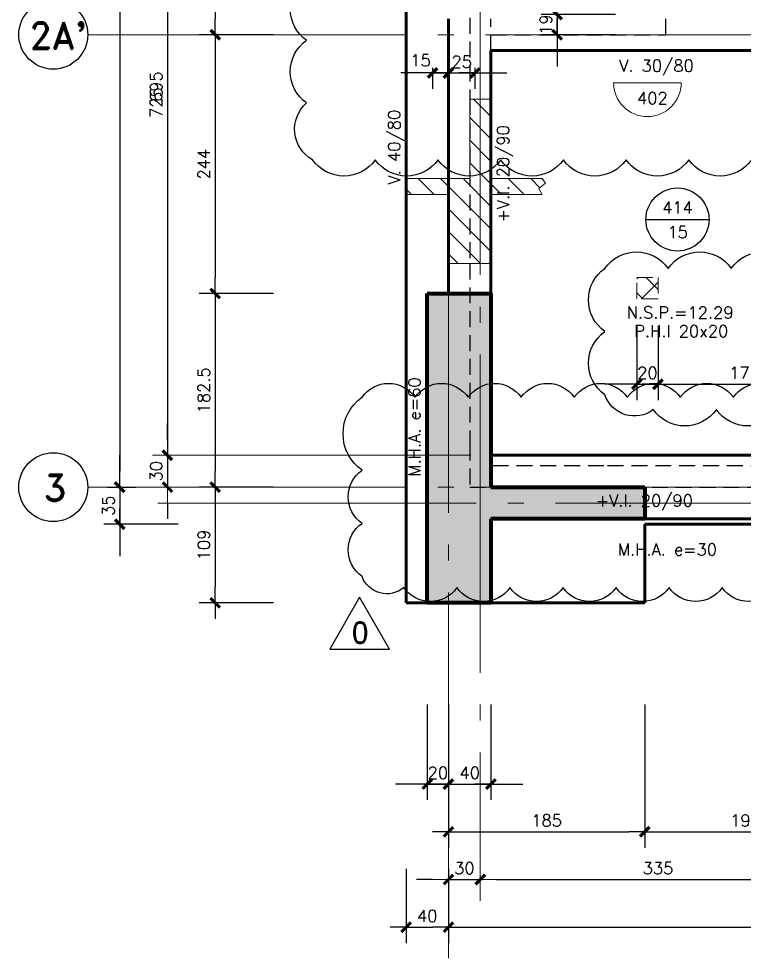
# Model space of a CAD drawing. Extents: x -4305 to 9892, y 67 to 16323.
# Drawn here: x 705 to 1389, y 968 to 1854 of the extents above; entities that cross this region are included whole.
import ezdxf
from ezdxf.enums import TextEntityAlignment as Align

# ---------------------------------------------------------------- set-up
doc = ezdxf.new("R2010")
doc.units = 0
doc.header["$LTSCALE"] = 30
doc.header["$MEASUREMENT"] = 0
for name, pattern in [('DASHED', [0.75, 0.5, -0.25]), ('EJES', [12.5, 10, -1, 0.5, -1]), ('HIDDEN', [0.375, 0.25, -0.125]), ('RLE-PROYECCION', [53.5785, 35.71875, -17.85975])]:
    doc.linetypes.add(name, pattern=pattern)
doc.layers.get('0').update_dxf_attribs({"linetype": 'CONTINUOUS'})
for name, color, linetype, lineweight in [('RLE-CORTES-ABATIDOS', 1, 'CONTINUOUS', 15), ('RLE-COTAS', 2, 'CONTINUOUS', 9), ('RLE-EJE', 3, 'CONTINUOUS', 25), ('RLE-EJES', 1, 'EJES', 15), ('RLE-LOSA', 90, 'CONTINUOUS', 15), ('RLE-MURO', 170, 'CONTINUOUS', 25), ('RLE-PROYECCION', 2, 'DASHED', 15), ('RLE-SOLID', 252, 'CONTINUOUS', 15), ('RLE-TEXTO-1', 9, 'CONTINUOUS', 9), ('RLE-VIGA', 3, 'CONTINUOUS', 15)]:
    doc.layers.add(name, color=color, linetype=linetype, lineweight=lineweight)
for name, color, linetype in [('RLE-COTAS1', 2, 'CONTINUOUS'), ('RLE-HATCH2', 1, 'HIDDEN'), ('RLE-LOSAS', 3, 'CONTINUOUS'), ('RLE-REVISION 0', 1, 'CONTINUOUS'), ('RLE-SEGMENTOS1', 2, 'DASHED')]:
    doc.layers.add(name, color=color, linetype=linetype)
doc.styles.add('ROMAND', font='romand', dxfattribs={"height": 31.5})
doc.styles.add('ROMANS', font='romans.shx', dxfattribs={"height": 11.25})
doc.dimstyles.new('ING-50', dxfattribs={"dimscale": 50, "dimtxt": 0.27, "dimasz": 0.3, "dimexe": 0, "dimexo": 0, "dimgap": 0.1, "dimtad": 1, "dimdec": 1, "dimzin": 12, "dimdsep": 46, "dimtxsty": 'ROMANS', "dimblk": 'TICK1', "dimblk1": 'TICK1', "dimblk2": 'TICK1', "dimcen": 0.09, "dimclrd": 2, "dimclre": 1, "dimclrt": 3, "dimadec": 0, "dimazin": 0, "dimtfac": 1, "dimtdec": 0, "dimtix": 1, "dimtmove": 2, "dimatfit": 3, "dimldrblk": 'TICK1', "dimfxl": 0, "dimfxlon": 1, "dimtolj": 1, "dimtzin": 0, "dimarcsym": 0})

# ---------------------------------------------------------------- blocks, each defined once
blk = doc.blocks.new('TICK1')
at = {"color": 2}
for points in [[(0, 0), (-1, 0)], [(0, 0), (1, 0)]]:
    blk.add_lwpolyline(points, dxfattribs=at)
at = {"color": 2, "const_width": 0.2}
blk.add_lwpolyline([(-0.3, -0.3), (0.3, 0.3)], dxfattribs=at)
blk = doc.blocks.new('*D48')
at = {"layer": 'RLE-COTAS', "color": 2, "lineweight": -2, "transparency": 16777216}
blk.add_line((1125.2, 998.05), (4242.7, 998.05), dxfattribs=at)
at = {"layer": 'RLE-COTAS', "color": 2, "lineweight": -2, "transparency": 16777216, "xscale": 15, "yscale": 15, "zscale": 15, "rotation": 180}
blk.add_blockref('TICK1', (1110.2, 998.05), dxfattribs=at)
at = {"layer": 'RLE-COTAS', "color": 2, "lineweight": -2, "transparency": 16777216, "xscale": 15, "yscale": 15, "zscale": 15}
blk.add_blockref('TICK1', (4257.7, 998.05), dxfattribs=at)
at = {"layer": 'RLE-COTAS', "color": 3, "transparency": 16777216, "insert": (2683.95, 1008.68), "char_height": 11.25, "width": 61.0272, "attachment_point": 5, "style": 'ROMANS'}
blk.add_mtext('\\A1;3147.5', dxfattribs=at)
blk = doc.blocks.new('*D49')
at = {"layer": 'RLE-COTAS', "color": 2, "lineweight": -2, "transparency": 16777216}
blk.add_line((800.29, 3012.93), (800.29, 1427.93), dxfattribs=at)
at = {"layer": 'RLE-COTAS', "color": 2, "lineweight": -2, "transparency": 16777216, "xscale": 15, "yscale": 15, "zscale": 15}
for p, rotation in [((800.29, 3027.93), 90), ((800.29, 1412.93), 270)]:
    blk.add_blockref('TICK1', p, dxfattribs=dict(at, rotation=rotation))
at = {"layer": 'RLE-COTAS', "color": 3, "transparency": 16777216, "insert": (789.67, 2220.43), "char_height": 11.25, "width": 44.3012, "attachment_point": 5, "rotation": 90, "style": 'ROMANS'}
blk.add_mtext('\\A1;1615', dxfattribs=at)
blk = doc.blocks.new('*D51')
at = {"layer": 'RLE-COTAS', "color": 2, "lineweight": -2, "transparency": 16777216}
blk.add_line((845.29, 2122.93), (845.29, 1427.93), dxfattribs=at)
at = {"layer": 'RLE-COTAS', "color": 2, "lineweight": -2, "transparency": 16777216, "xscale": 15, "yscale": 15, "zscale": 15}
for p, rotation in [((845.29, 2137.93), 90), ((845.29, 1412.93), 270)]:
    blk.add_blockref('TICK1', p, dxfattribs=dict(at, rotation=rotation))
at = {"layer": 'RLE-COTAS', "color": 3, "transparency": 16777216, "insert": (834.67, 1775.43), "char_height": 11.25, "width": 33.2259, "attachment_point": 5, "rotation": 90, "style": 'ROMANS'}
blk.add_mtext('\\A1;725', dxfattribs=at)
blk = doc.blocks.new('*D71')
at = {"layer": 'RLE-COTAS', "color": 2, "lineweight": -2, "transparency": 16777216}
blk.add_line((1125.2, 998.05), (4242.7, 998.05), dxfattribs=at)
at = {"layer": 'RLE-COTAS', "color": 2, "lineweight": -2, "transparency": 16777216, "xscale": 15, "yscale": 15, "zscale": 15, "rotation": 180}
blk.add_blockref('TICK1', (1110.2, 998.05), dxfattribs=at)
at = {"layer": 'RLE-COTAS', "color": 2, "lineweight": -2, "transparency": 16777216, "xscale": 15, "yscale": 15, "zscale": 15}
blk.add_blockref('TICK1', (4257.7, 998.05), dxfattribs=at)
at = {"layer": 'RLE-COTAS', "color": 3, "transparency": 16777216, "insert": (2683.95, 1008.68), "char_height": 11.25, "width": 61.0272, "attachment_point": 5, "style": 'ROMANS'}
blk.add_mtext('\\A1;3147.5', dxfattribs=at)
blk = doc.blocks.new('*D72')
at = {"layer": 'RLE-COTAS', "color": 2, "lineweight": -2, "transparency": 16777216}
for p, q in [((1095.2, 1043.05), (1080.2, 1043.05)), ((1110.2, 1043.05), (1140.2, 1043.05)), ((1155.2, 1043.05), (1170.2, 1043.05))]:
    blk.add_line(p, q, dxfattribs=at)
at = {"layer": 'RLE-COTAS', "color": 2, "lineweight": -2, "transparency": 16777216, "xscale": 15, "yscale": 15, "zscale": 15}
blk.add_blockref('TICK1', (1110.2, 1043.05), dxfattribs=at)
at = {"layer": 'RLE-COTAS', "color": 2, "lineweight": -2, "transparency": 16777216, "xscale": 15, "yscale": 15, "zscale": 15, "rotation": 180}
blk.add_blockref('TICK1', (1140.2, 1043.05), dxfattribs=at)
at = {"layer": 'RLE-COTAS', "color": 3, "transparency": 16777216, "insert": (1125.2, 1053.68), "char_height": 11.25, "width": 22.1506, "attachment_point": 5, "style": 'ROMANS'}
blk.add_mtext('\\A1;30', dxfattribs=at)
blk = doc.blocks.new('*D73')
at = {"layer": 'RLE-COTAS', "color": 2, "lineweight": -2, "transparency": 16777216}
blk.add_line((1155.2, 1043.05), (1460.2, 1043.05), dxfattribs=at)
at = {"layer": 'RLE-COTAS', "color": 2, "lineweight": -2, "transparency": 16777216, "xscale": 15, "yscale": 15, "zscale": 15, "rotation": 180}
blk.add_blockref('TICK1', (1140.2, 1043.05), dxfattribs=at)
at = {"layer": 'RLE-COTAS', "color": 2, "lineweight": -2, "transparency": 16777216, "xscale": 15, "yscale": 15, "zscale": 15}
blk.add_blockref('TICK1', (1475.2, 1043.05), dxfattribs=at)
at = {"layer": 'RLE-COTAS', "color": 3, "transparency": 16777216, "insert": (1307.7, 1053.68), "char_height": 11.25, "width": 33.2259, "attachment_point": 5, "style": 'ROMANS'}
blk.add_mtext('\\A1;335', dxfattribs=at)
blk = doc.blocks.new('*D83')
at = {"layer": 'RLE-COTAS', "color": 2, "lineweight": -2, "transparency": 16777216}
blk.add_line((800.29, 3012.93), (800.29, 1427.93), dxfattribs=at)
at = {"layer": 'RLE-COTAS', "color": 2, "lineweight": -2, "transparency": 16777216, "xscale": 15, "yscale": 15, "zscale": 15}
for p, rotation in [((800.29, 3027.93), 90), ((800.29, 1412.93), 270)]:
    blk.add_blockref('TICK1', p, dxfattribs=dict(at, rotation=rotation))
at = {"layer": 'RLE-COTAS', "color": 3, "transparency": 16777216, "insert": (789.67, 2220.43), "char_height": 11.25, "width": 44.3012, "attachment_point": 5, "rotation": 90, "style": 'ROMANS'}
blk.add_mtext('\\A1;1615', dxfattribs=at)
blk = doc.blocks.new('*D86')
at = {"layer": 'RLE-COTAS', "color": 2, "lineweight": -2, "transparency": 16777216}
blk.add_line((845.29, 2122.93), (845.29, 1457.93), dxfattribs=at)
at = {"layer": 'RLE-COTAS', "color": 2, "lineweight": -2, "transparency": 16777216, "xscale": 15, "yscale": 15, "zscale": 15}
for p, rotation in [((845.29, 2137.93), 90), ((845.29, 1442.93), 270)]:
    blk.add_blockref('TICK1', p, dxfattribs=dict(at, rotation=rotation))
at = {"layer": 'RLE-COTAS', "color": 3, "transparency": 16777216, "insert": (834.67, 1790.43), "char_height": 11.25, "width": 33.2259, "attachment_point": 5, "rotation": 90, "style": 'ROMANS'}
blk.add_mtext('\\A1;695', dxfattribs=at)
blk = doc.blocks.new('*D87')
at = {"layer": 'RLE-COTAS', "color": 2, "lineweight": -2, "transparency": 16777216}
for p, q in [((845.29, 1457.93), (845.29, 1472.93)), ((845.29, 1442.93), (845.29, 1412.93)), ((845.29, 1397.93), (845.29, 1382.93))]:
    blk.add_line(p, q, dxfattribs=at)
at = {"layer": 'RLE-COTAS', "color": 2, "lineweight": -2, "transparency": 16777216, "xscale": 15, "yscale": 15, "zscale": 15}
for p, rotation in [((845.29, 1442.93), 270), ((845.29, 1412.93), 90)]:
    blk.add_blockref('TICK1', p, dxfattribs=dict(at, rotation=rotation))
at = {"layer": 'RLE-COTAS', "color": 3, "transparency": 16777216, "insert": (834.67, 1427.93), "char_height": 11.25, "width": 22.1506, "attachment_point": 5, "rotation": 90, "style": 'ROMANS'}
blk.add_mtext('\\A1;30', dxfattribs=at)
blk = doc.blocks.new('*D88')
at = {"layer": 'RLE-COTAS1', "color": 1, "lineweight": -2, "transparency": 16777216}
for p, q in [((1070.2, 1053.05), (1070.2, 983.05)), ((1110.2, 1053.05), (1110.2, 983.05))]:
    blk.add_line(p, q, dxfattribs=at)
at = {"layer": 'RLE-COTAS1', "color": 2, "lineweight": -2, "transparency": 16777216}
blk.add_line((1085.2, 998.05), (1095.2, 998.05), dxfattribs=at)
at = {"layer": 'RLE-COTAS1', "color": 2, "lineweight": -2, "transparency": 16777216, "xscale": 15, "yscale": 15, "zscale": 15, "rotation": 180}
blk.add_blockref('TICK1', (1070.2, 998.05), dxfattribs=at)
at = {"layer": 'RLE-COTAS1', "color": 2, "lineweight": -2, "transparency": 16777216, "xscale": 15, "yscale": 15, "zscale": 15}
blk.add_blockref('TICK1', (1110.2, 998.05), dxfattribs=at)
at = {"layer": 'RLE-COTAS1', "color": 3, "transparency": 16777216, "insert": (1090.2, 1008.68), "char_height": 11.25, "width": 22.1506, "attachment_point": 5, "style": 'ROMANS'}
blk.add_mtext('\\A1;40', dxfattribs=at)
blk = doc.blocks.new('*D25')
at = {"layer": 'RLE-COTAS1', "color": 1, "lineweight": -2, "transparency": 16777216}
for p, q in [((945.29, 2137.93), (875.29, 2137.93)), ((945.29, 1839.43), (875.29, 1839.43))]:
    blk.add_line(p, q, dxfattribs=at)
at = {"layer": 'RLE-COTAS1', "color": 2, "lineweight": -2, "transparency": 16777216}
blk.add_line((890.29, 2122.93), (890.29, 1854.43), dxfattribs=at)
at = {"layer": 'RLE-COTAS1', "color": 2, "lineweight": -2, "transparency": 16777216, "xscale": 15, "yscale": 15, "zscale": 15}
for p, rotation in [((890.29, 2137.93), 90), ((890.29, 1839.43), 270)]:
    blk.add_blockref('TICK1', p, dxfattribs=dict(at, rotation=rotation))
at = {"layer": 'RLE-COTAS1', "color": 3, "transparency": 16777216, "insert": (879.67, 1988.68), "char_height": 11.25, "width": 49.9519, "attachment_point": 5, "rotation": 90, "style": 'ROMANS'}
blk.add_mtext('\\A1;298.5', dxfattribs=at)
blk = doc.blocks.new('*D26')
at = {"layer": 'RLE-COTAS1', "color": 1, "lineweight": -2, "transparency": 16777216}
for p, q in [((945.29, 1839.43), (875.29, 1839.43)), ((945.29, 1595.43), (875.29, 1595.43))]:
    blk.add_line(p, q, dxfattribs=at)
at = {"layer": 'RLE-COTAS1', "color": 2, "lineweight": -2, "transparency": 16777216}
blk.add_line((890.29, 1824.43), (890.29, 1610.43), dxfattribs=at)
at = {"layer": 'RLE-COTAS1', "color": 2, "lineweight": -2, "transparency": 16777216, "xscale": 15, "yscale": 15, "zscale": 15}
for p, rotation in [((890.29, 1839.43), 90), ((890.29, 1595.43), 270)]:
    blk.add_blockref('TICK1', p, dxfattribs=dict(at, rotation=rotation))
at = {"layer": 'RLE-COTAS1', "color": 3, "transparency": 16777216, "insert": (879.67, 1717.43), "char_height": 11.25, "width": 33.2259, "attachment_point": 5, "rotation": 90, "style": 'ROMANS'}
blk.add_mtext('\\A1;244', dxfattribs=at)
blk = doc.blocks.new('*D27')
at = {"layer": 'RLE-COTAS1', "color": 1, "lineweight": -2, "transparency": 16777216}
for p, q in [((945.29, 1595.43), (875.29, 1595.43)), ((945.29, 1412.93), (875.29, 1412.93))]:
    blk.add_line(p, q, dxfattribs=at)
at = {"layer": 'RLE-COTAS1', "color": 2, "lineweight": -2, "transparency": 16777216}
blk.add_line((890.29, 1580.43), (890.29, 1427.93), dxfattribs=at)
at = {"layer": 'RLE-COTAS1', "color": 2, "lineweight": -2, "transparency": 16777216, "xscale": 15, "yscale": 15, "zscale": 15}
for p, rotation in [((890.29, 1595.43), 90), ((890.29, 1412.93), 270)]:
    blk.add_blockref('TICK1', p, dxfattribs=dict(at, rotation=rotation))
at = {"layer": 'RLE-COTAS1', "color": 3, "transparency": 16777216, "insert": (879.67, 1504.18), "char_height": 11.25, "width": 49.9519, "attachment_point": 5, "rotation": 90, "style": 'ROMANS'}
blk.add_mtext('\\A1;182.5', dxfattribs=at)
blk = doc.blocks.new('*D28')
at = {"layer": 'RLE-COTAS1', "color": 1, "lineweight": -2, "transparency": 16777216}
for p, q in [((945.29, 1412.93), (875.29, 1412.93)), ((945.29, 1303.93), (875.29, 1303.93))]:
    blk.add_line(p, q, dxfattribs=at)
at = {"layer": 'RLE-COTAS1', "color": 2, "lineweight": -2, "transparency": 16777216}
blk.add_line((890.29, 1397.93), (890.29, 1318.93), dxfattribs=at)
at = {"layer": 'RLE-COTAS1', "color": 2, "lineweight": -2, "transparency": 16777216, "xscale": 15, "yscale": 15, "zscale": 15}
for p, rotation in [((890.29, 1412.93), 90), ((890.29, 1303.93), 270)]:
    blk.add_blockref('TICK1', p, dxfattribs=dict(at, rotation=rotation))
at = {"layer": 'RLE-COTAS1', "color": 3, "transparency": 16777216, "insert": (879.67, 1358.43), "char_height": 11.25, "width": 33.2259, "attachment_point": 5, "rotation": 90, "style": 'ROMANS'}
blk.add_mtext('\\A1;109', dxfattribs=at)
blk = doc.blocks.new('*D30')
at = {"layer": 'RLE-COTAS1', "color": 1, "lineweight": -2, "transparency": 16777216}
for p, q in [((1110.2, 1809.81), (1110.2, 1788.35)), ((1095.2, 1808.35), (1095.2, 1788.35))]:
    blk.add_line(p, q, dxfattribs=at)
at = {"layer": 'RLE-COTAS1', "color": 2, "lineweight": -2, "transparency": 16777216}
for p, q in [((1080.2, 1803.35), (1065.2, 1803.35)), ((1095.2, 1803.35), (1110.2, 1803.35)), ((1125.2, 1803.35), (1140.2, 1803.35))]:
    blk.add_line(p, q, dxfattribs=at)
at = {"layer": 'RLE-COTAS1', "color": 2, "lineweight": -2, "transparency": 16777216, "xscale": 15, "yscale": 15, "zscale": 15}
blk.add_blockref('TICK1', (1095.2, 1803.35), dxfattribs=at)
at = {"layer": 'RLE-COTAS1', "color": 2, "lineweight": -2, "transparency": 16777216, "xscale": 15, "yscale": 15, "zscale": 15, "rotation": 180}
blk.add_blockref('TICK1', (1110.2, 1803.35), dxfattribs=at)
at = {"layer": 'RLE-COTAS1', "color": 3, "transparency": 16777216, "insert": (1074.22, 1820.93), "char_height": 11.25, "width": 22.1506, "attachment_point": 1, "line_spacing_factor": 0.941778, "style": 'ROMANS'}
blk.add_mtext('\\A1;15', dxfattribs=at)
blk = doc.blocks.new('*D31')
at = {"layer": 'RLE-COTAS1', "color": 1, "lineweight": -2, "transparency": 16777216}
for p, q in [((1110.2, 1809.81), (1110.2, 1788.35)), ((1135.2, 1808.35), (1135.2, 1788.35))]:
    blk.add_line(p, q, dxfattribs=at)
at = {"layer": 'RLE-COTAS1', "color": 2, "lineweight": -2, "transparency": 16777216}
for p, q in [((1095.2, 1803.35), (1080.2, 1803.35)), ((1110.2, 1803.35), (1135.2, 1803.35)), ((1150.2, 1803.35), (1165.2, 1803.35))]:
    blk.add_line(p, q, dxfattribs=at)
at = {"layer": 'RLE-COTAS1', "color": 2, "lineweight": -2, "transparency": 16777216, "xscale": 15, "yscale": 15, "zscale": 15}
blk.add_blockref('TICK1', (1110.2, 1803.35), dxfattribs=at)
at = {"layer": 'RLE-COTAS1', "color": 2, "lineweight": -2, "transparency": 16777216, "xscale": 15, "yscale": 15, "zscale": 15, "rotation": 180}
blk.add_blockref('TICK1', (1135.2, 1803.35), dxfattribs=at)
at = {"layer": 'RLE-COTAS1', "color": 3, "transparency": 16777216, "insert": (1122.7, 1813.98), "char_height": 11.25, "width": 22.1506, "attachment_point": 5, "style": 'ROMANS'}
blk.add_mtext('\\A1;25', dxfattribs=at)
blk = doc.blocks.new('*D34')
at = {"layer": 'RLE-COTAS1', "color": 2, "lineweight": -2, "transparency": 16777216}
for p, q in [((800.29, 1427.93), (800.29, 1442.93)), ((800.29, 1412.93), (800.29, 1377.93)), ((800.29, 1362.93), (800.29, 1347.93))]:
    blk.add_line(p, q, dxfattribs=at)
at = {"layer": 'RLE-COTAS1', "color": 1, "lineweight": -2, "transparency": 16777216}
for p, q in [((788.79, 1412.93), (815.29, 1412.93)), ((855.29, 1377.93), (785.29, 1377.93))]:
    blk.add_line(p, q, dxfattribs=at)
at = {"layer": 'RLE-COTAS1', "color": 2, "lineweight": -2, "transparency": 16777216, "xscale": 15, "yscale": 15, "zscale": 15}
for p, rotation in [((800.29, 1412.93), 270), ((800.29, 1377.93), 90)]:
    blk.add_blockref('TICK1', p, dxfattribs=dict(at, rotation=rotation))
at = {"layer": 'RLE-COTAS1', "color": 3, "transparency": 16777216, "insert": (789.67, 1395.43), "char_height": 11.25, "width": 22.1506, "attachment_point": 5, "rotation": 90, "style": 'ROMANS'}
blk.add_mtext('\\A1;35', dxfattribs=at)
blk = doc.blocks.new('RLE-ETIQUETA-VIGA-NUMERADA - Numerada Normal Centro Abajo-1323723-4_')
at = {"layer": 'RLE-TEXTO-1'}
blk.add_line((-0.639, -0.5), (0.639, -0.5), dxfattribs=at)
blk.add_arc((0, -0.5), 0.639, 180, 360, dxfattribs=at)
blk = doc.blocks.new('*D40')
at = {"layer": 'RLE-COTAS1', "color": 1, "lineweight": -2, "transparency": 16777216}
for p, q in [((1267.62, 2586.43), (1197.62, 2586.43)), ((1267.62, 1858.43), (1197.62, 1858.43))]:
    blk.add_line(p, q, dxfattribs=at)
at = {"layer": 'RLE-COTAS1', "color": 2, "lineweight": -2, "transparency": 16777216}
blk.add_line((1212.62, 2571.43), (1212.62, 1873.43), dxfattribs=at)
at = {"layer": 'RLE-COTAS1', "color": 2, "lineweight": -2, "transparency": 16777216, "xscale": 15, "yscale": 15, "zscale": 15}
for p, rotation in [((1212.62, 2586.43), 90), ((1212.62, 1858.43), 270)]:
    blk.add_blockref('TICK1', p, dxfattribs=dict(at, rotation=rotation))
at = {"layer": 'RLE-COTAS1', "color": 3, "transparency": 16777216, "insert": (1201.99, 2222.43), "char_height": 11.25, "width": 33.2259, "attachment_point": 5, "rotation": 90, "style": 'ROMANS'}
blk.add_mtext('\\A1;728', dxfattribs=at)
blk = doc.blocks.new('*D41')
at = {"layer": 'RLE-COTAS1', "color": 2, "lineweight": -2, "transparency": 16777216}
for p, q in [((1212.62, 1873.43), (1212.62, 1888.43)), ((1212.62, 1858.43), (1212.62, 1839.43)), ((1212.62, 1824.43), (1212.62, 1809.43))]:
    blk.add_line(p, q, dxfattribs=at)
at = {"layer": 'RLE-COTAS1', "color": 1, "lineweight": -2, "transparency": 16777216}
for p, q in [((1267.62, 1858.43), (1197.62, 1858.43)), ((1267.62, 1839.43), (1197.62, 1839.43))]:
    blk.add_line(p, q, dxfattribs=at)
at = {"layer": 'RLE-COTAS1', "color": 2, "lineweight": -2, "transparency": 16777216, "xscale": 15, "yscale": 15, "zscale": 15}
for p, rotation in [((1212.62, 1858.43), 270), ((1212.62, 1839.43), 90)]:
    blk.add_blockref('TICK1', p, dxfattribs=dict(at, rotation=rotation))
at = {"layer": 'RLE-COTAS1', "color": 3, "transparency": 16777216, "insert": (1201.99, 1848.93), "char_height": 11.25, "width": 22.1506, "attachment_point": 5, "rotation": 90, "style": 'ROMANS'}
blk.add_mtext('\\A1;19', dxfattribs=at)
blk = doc.blocks.new('*D10')
at = {"layer": 'RLE-COTAS1', "color": 1, "lineweight": -2, "transparency": 16777216}
for p, q in [((1090.2, 1208.05), (1090.2, 1118.05)), ((1110.2, 1208.05), (1110.2, 1118.05))]:
    blk.add_line(p, q, dxfattribs=at)
at = {"layer": 'RLE-COTAS1', "color": 2, "lineweight": -2, "transparency": 16777216}
for p, q in [((1075.2, 1133.05), (1060.2, 1133.05)), ((1090.2, 1133.05), (1110.2, 1133.05)), ((1125.2, 1133.05), (1140.2, 1133.05))]:
    blk.add_line(p, q, dxfattribs=at)
at = {"layer": 'RLE-COTAS1', "color": 2, "lineweight": -2, "transparency": 16777216, "xscale": 15, "yscale": 15, "zscale": 15}
blk.add_blockref('TICK1', (1090.2, 1133.05), dxfattribs=at)
at = {"layer": 'RLE-COTAS1', "color": 2, "lineweight": -2, "transparency": 16777216, "xscale": 15, "yscale": 15, "zscale": 15, "rotation": 180}
blk.add_blockref('TICK1', (1110.2, 1133.05), dxfattribs=at)
at = {"layer": 'RLE-COTAS1', "color": 3, "transparency": 16777216, "insert": (1100.2, 1143.68), "char_height": 11.25, "width": 22.1506, "attachment_point": 5, "style": 'ROMANS'}
blk.add_mtext('\\A1;20', dxfattribs=at)
blk = doc.blocks.new('*D11')
at = {"layer": 'RLE-COTAS1', "color": 1, "lineweight": -2, "transparency": 16777216}
for p, q in [((1110.2, 1208.05), (1110.2, 1118.05)), ((1150.2, 1208.05), (1150.2, 1118.05))]:
    blk.add_line(p, q, dxfattribs=at)
at = {"layer": 'RLE-COTAS1', "color": 2, "lineweight": -2, "transparency": 16777216}
for p, q in [((1095.2, 1133.05), (1080.2, 1133.05)), ((1110.2, 1133.05), (1150.2, 1133.05)), ((1165.2, 1133.05), (1180.2, 1133.05))]:
    blk.add_line(p, q, dxfattribs=at)
at = {"layer": 'RLE-COTAS1', "color": 2, "lineweight": -2, "transparency": 16777216, "xscale": 15, "yscale": 15, "zscale": 15}
blk.add_blockref('TICK1', (1110.2, 1133.05), dxfattribs=at)
at = {"layer": 'RLE-COTAS1', "color": 2, "lineweight": -2, "transparency": 16777216, "xscale": 15, "yscale": 15, "zscale": 15, "rotation": 180}
blk.add_blockref('TICK1', (1150.2, 1133.05), dxfattribs=at)
at = {"layer": 'RLE-COTAS1', "color": 3, "transparency": 16777216, "insert": (1130.2, 1143.68), "char_height": 11.25, "width": 22.1506, "attachment_point": 5, "style": 'ROMANS'}
blk.add_mtext('\\A1;40', dxfattribs=at)
blk = doc.blocks.new('*D14')
at = {"layer": 'RLE-COTAS1', "color": 1, "lineweight": -2, "transparency": 16777216}
for p, q in [((1110.2, 1208.05), (1110.2, 1073.05)), ((1295.2, 1208.05), (1295.2, 1073.05))]:
    blk.add_line(p, q, dxfattribs=at)
at = {"layer": 'RLE-COTAS1', "color": 2, "lineweight": -2, "transparency": 16777216}
blk.add_line((1125.2, 1088.05), (1280.2, 1088.05), dxfattribs=at)
at = {"layer": 'RLE-COTAS1', "color": 2, "lineweight": -2, "transparency": 16777216, "xscale": 15, "yscale": 15, "zscale": 15, "rotation": 180}
blk.add_blockref('TICK1', (1110.2, 1088.05), dxfattribs=at)
at = {"layer": 'RLE-COTAS1', "color": 2, "lineweight": -2, "transparency": 16777216, "xscale": 15, "yscale": 15, "zscale": 15}
blk.add_blockref('TICK1', (1295.2, 1088.05), dxfattribs=at)
at = {"layer": 'RLE-COTAS1', "color": 3, "transparency": 16777216, "insert": (1202.7, 1098.68), "char_height": 11.25, "width": 34.6103, "attachment_point": 5, "style": 'ROMANS'}
blk.add_mtext('\\A1;185', dxfattribs=at)
blk = doc.blocks.new('*D15')
at = {"layer": 'RLE-COTAS1', "color": 1, "lineweight": -2, "transparency": 16777216}
for p, q in [((1295.2, 1208.05), (1295.2, 1073.05)), ((1485.2, 1208.05), (1485.2, 1073.05))]:
    blk.add_line(p, q, dxfattribs=at)
at = {"layer": 'RLE-COTAS1', "color": 2, "lineweight": -2, "transparency": 16777216}
blk.add_line((1310.2, 1088.05), (1470.2, 1088.05), dxfattribs=at)
at = {"layer": 'RLE-COTAS1', "color": 2, "lineweight": -2, "transparency": 16777216, "xscale": 15, "yscale": 15, "zscale": 15, "rotation": 180}
blk.add_blockref('TICK1', (1295.2, 1088.05), dxfattribs=at)
at = {"layer": 'RLE-COTAS1', "color": 2, "lineweight": -2, "transparency": 16777216, "xscale": 15, "yscale": 15, "zscale": 15}
blk.add_blockref('TICK1', (1485.2, 1088.05), dxfattribs=at)
at = {"layer": 'RLE-COTAS1', "color": 3, "transparency": 16777216, "insert": (1390.2, 1098.68), "char_height": 11.25, "width": 34.6103, "attachment_point": 5, "style": 'ROMANS'}
blk.add_mtext('\\A1;190', dxfattribs=at)
blk = doc.blocks.new('losa-ne')
at = {"color": 5, "linetype": 'Continuous'}
blk.add_line((-29.75, 0), (29.75, 0), dxfattribs=at)
at = {"color": 3, "linetype": 'Continuous'}
blk.add_circle((0, 0), 29.75, dxfattribs=at)
at = {"color": 3, "linetype": 'Continuous', "style": 'ROMANS'}
for tag, p in [('N%%DL', (0.04, 5.64)), ('ESP', (0.16, -17.44))]:
    blk.add_attdef(tag, text='', height=11.25, dxfattribs=at).set_placement(p, align=Align.CENTER)
blk = doc.blocks.new('rev-1')
at = {"color": 3}
blk.add_lwpolyline([(-0.14, 31.29), (-28.29, -17.47), (28.01, -17.47), (-0.14, 31.29)], dxfattribs=at)
at = {"color": 5, "linetype": 'Continuous', "style": 'ROMAND'}
blk.add_attdef('1', text='', height=20, dxfattribs=at).set_placement((0.38, -11.98), align=Align.CENTER)
blk = doc.blocks.new('*D170')
at = {"layer": 'RLE-COTAS1', "color": 1, "lineweight": -2, "transparency": 16777216}
for p, q in [((1287.7, 1564.95), (1287.7, 1494.95)), ((1307.7, 1564.95), (1307.7, 1494.95))]:
    blk.add_line(p, q, dxfattribs=at)
at = {"layer": 'RLE-COTAS1', "color": 2, "lineweight": -2, "transparency": 16777216}
for p, q in [((1272.7, 1509.95), (1257.7, 1509.95)), ((1287.7, 1509.95), (1307.7, 1509.95)), ((1322.7, 1509.95), (1337.7, 1509.95))]:
    blk.add_line(p, q, dxfattribs=at)
at = {"layer": 'RLE-COTAS1', "color": 2, "lineweight": -2, "transparency": 16777216, "xscale": 15, "yscale": 15, "zscale": 15}
blk.add_blockref('TICK1', (1287.7, 1509.95), dxfattribs=at)
at = {"layer": 'RLE-COTAS1', "color": 2, "lineweight": -2, "transparency": 16777216, "xscale": 15, "yscale": 15, "zscale": 15, "rotation": 180}
blk.add_blockref('TICK1', (1307.7, 1509.95), dxfattribs=at)
at = {"layer": 'RLE-COTAS1', "color": 3, "transparency": 16777216, "insert": (1297.7, 1520.57), "char_height": 11.25, "attachment_point": 5, "style": 'ROMANS'}
blk.add_mtext('\\A1;20', dxfattribs=at)
blk = doc.blocks.new('*D171')
at = {"layer": 'RLE-COTAS1', "color": 1, "lineweight": -2, "transparency": 16777216}
for p, q in [((1307.7, 1564.95), (1307.7, 1494.95)), ((1485.2, 1564.95), (1485.2, 1494.95))]:
    blk.add_line(p, q, dxfattribs=at)
at = {"layer": 'RLE-COTAS1', "color": 2, "lineweight": -2, "transparency": 16777216}
blk.add_line((1322.7, 1509.95), (1470.2, 1509.95), dxfattribs=at)
at = {"layer": 'RLE-COTAS1', "color": 2, "lineweight": -2, "transparency": 16777216, "xscale": 15, "yscale": 15, "zscale": 15, "rotation": 180}
blk.add_blockref('TICK1', (1307.7, 1509.95), dxfattribs=at)
at = {"layer": 'RLE-COTAS1', "color": 2, "lineweight": -2, "transparency": 16777216, "xscale": 15, "yscale": 15, "zscale": 15}
blk.add_blockref('TICK1', (1485.2, 1509.95), dxfattribs=at)
at = {"layer": 'RLE-COTAS1', "color": 3, "transparency": 16777216, "insert": (1396.45, 1520.57), "char_height": 11.25, "attachment_point": 5, "style": 'ROMANS'}
blk.add_mtext('\\A1;177.5', dxfattribs=at)

msp = doc.modelspace()

# ---------------------------------------------------------------- hatches: boundary and pattern name
at = {"layer": 'RLE-CORTES-ABATIDOS'}
h = msp.add_hatch(dxfattribs=at)
h.set_pattern_fill('FP_1', color=256, style=0, pattern_type=2)
h.set_pattern_definition([(135, (9312.102, 600.886), (-10.606602, -10.606602), [])])
h.paths.add_polyline_path([(1110.199, 1623.755), (1150.199, 1623.755), (1150.199, 1688.755), (1198.633, 1688.755), (1195.383, 1694.385), (1201.512, 1699.527), (1198.633, 1703.755), (1150.199, 1703.755), (1150.199, 1778.755), (1130.199, 1778.755), (1130.199, 1703.755), (1070.199, 1703.755), (1070.199, 1688.755), (1110.199, 1688.755)])
at = {"layer": 'RLE-HATCH2', "linetype": 'RLE-PROYECCION'}
h = msp.add_hatch(dxfattribs=at)
h.set_pattern_fill('ANSI37', color=1, scale=5.15625, style=0)
h.set_pattern_definition([(45, (-66902.227, 20703.207), (-11.5761114, 11.5761114), []), (135, (-66902.227, 20703.207), (-11.5761114, -11.5761114), [])])
h.paths.add_polyline_path([(1307.7, 1590.433), (1307.7, 1610.433), (1287.7, 1610.433), (1287.7, 1590.433)])
at = {"layer": 'RLE-SOLID', "lineweight": 25}
for points in [[(1090.199, 1303.933), (1150.199, 1303.933), (1150.199, 1595.433), (1090.199, 1595.433), (1090.199, 1495.732)], [(1241.779, 1382.933), (1295.199, 1382.933), (1295.199, 1412.933), (1150.199, 1412.933), (1150.199, 1382.933), (1217.456, 1382.933)]]:
    msp.add_hatch(color=256, dxfattribs=at).paths.add_polyline_path(points)

# ---------------------------------------------------------------- linework, layer by layer
at = {"layer": 'RLE-CORTES-ABATIDOS'}
for p, q in [((1150.199, 1778.755), (1130.199, 1778.755)), ((1130.199, 1778.755), (1130.199, 1703.755)), ((1150.199, 1703.755), (1150.199, 1778.755)), ((1130.199, 1703.755), (1070.199, 1703.755)), ((1070.199, 1703.755), (1070.199, 1688.755)), ((1198.633, 1703.755), (1150.199, 1703.755)), ((1201.512, 1699.527), (1198.633, 1703.755)), ((1195.383, 1694.385), (1201.512, 1699.527)), ((1198.633, 1688.755), (1195.383, 1694.385)), ((1070.199, 1688.755), (1110.199, 1688.755)), ((1110.199, 1688.755), (1110.199, 1623.755)), ((1150.199, 1623.755), (1150.199, 1688.755)), ((1150.199, 1688.755), (1198.633, 1688.755)), ((1110.199, 1623.755), (1150.199, 1623.755)), ((1166.779, 1412.933), (1241.779, 1412.933)), ((1312.081, 1412.933), (1256.779, 1412.933))]:
    msp.add_line(p, q, dxfattribs=at)
at = {"layer": 'RLE-EJE'}
for centre in [(737.699, 1839.433), (737.699, 1412.933)]:
    msp.add_circle(centre, 32.5, dxfattribs=at)
at = {"layer": 'RLE-EJES', "linetype": 'EJES'}
for p, q in [((1140.199, 3412.933), (1140.199, 1022.933)), ((831.199, 1442.933), (1560.199, 1442.933)), ((4511.199, 1397.933), (831.199, 1397.933))]:
    msp.add_line(p, q, dxfattribs=at)
at = {"layer": 'RLE-EJES', "linetype": 'EJES', "lineweight": 9}
for p, q in [((770.199, 1839.433), (1984.718, 1839.433)), ((1110.199, 1688.755), (1110.199, 967.933)), ((770.199, 1412.933), (4570.199, 1412.933))]:
    msp.add_line(p, q, dxfattribs=at)
at = {"layer": 'RLE-LOSA', "color": 3, "lineweight": 50}
for p, q in [((1070.199, 1303.933), (1070.199, 3142.933)), ((2200.2, 1377.933), (1295.199, 1377.933)), ((1295.199, 1377.933), (1295.199, 1303.933)), ((1295.199, 1303.933), (1070.199, 1303.933))]:
    msp.add_line(p, q, dxfattribs=at)
at = {"layer": 'RLE-MURO', "lineweight": 70}
for p, q in [((1090.199, 1303.933), (1090.199, 1595.433)), ((1090.199, 1595.433), (1150.199, 1595.433)), ((1150.199, 1595.433), (1150.199, 1412.933)), ((1150.199, 1412.933), (1295.199, 1412.933)), ((1295.199, 1412.933), (1295.199, 1382.933)), ((1295.199, 1382.933), (1150.199, 1382.933)), ((1150.199, 1382.933), (1150.199, 1303.933)), ((1150.199, 1303.933), (1090.199, 1303.933))]:
    msp.add_line(p, q, dxfattribs=at)
at = {"layer": 'RLE-PROYECCION', "lineweight": 25}
for p, q in [((1315.199, 1839.433), (1315.199, 2827.933)), ((1130.199, 2192.893), (1130.199, 1778.755)), ((1150.199, 1824.438), (1150.199, 1854.428)), ((1150.199, 1839.433), (1315.199, 1839.433)), ((1130.199, 1778.755), (1130.199, 1623.755)), ((1130.199, 1623.755), (1130.199, 1452.933)), ((1130.199, 1452.933), (1130.199, 1412.933)), ((1130.199, 1412.933), (1166.779, 1412.933)), ((1166.779, 1412.933), (1256.779, 1412.933)), ((1256.779, 1412.933), (1455.195, 1412.933))]:
    msp.add_line(p, q, dxfattribs=at)
at = {"layer": 'RLE-PROYECCION', "linetype": 'DASHED'}
for p, q in [((1287.7, 1590.433), (1287.7, 1610.433)), ((1287.7, 1610.433), (1307.7, 1610.433)), ((1307.7, 1610.433), (1307.7, 1590.433)), ((1307.7, 1590.433), (1287.7, 1590.433))]:
    msp.add_line(p, q, dxfattribs=at)
at = {"layer": 'RLE-REVISION 0'}
for points in [[(1604.226, 1867.906, -0.5205671), (1604.226, 1808.796, -0.5205671), (1604.226, 1749.685, -0.5205671), (1573.186, 1721.616, -0.5205671), (1514.076, 1721.616, -0.5205671), (1454.965, 1721.616, -0.5205671), (1395.855, 1721.616, -0.5205671), (1336.745, 1721.616, -0.5205671), (1277.635, 1721.616, -0.5205671), (1218.525, 1721.616, -0.5205671), (1159.414, 1721.616, -0.5205671), (1100.304, 1721.616, -0.5205671), (1041.194, 1721.616, -0.5205671), (982.084, 1721.616, -0.5205671), (976.449, 1775.091, -0.5205671), (976.449, 1834.201, -0.5205671), (976.449, 1893.311, -0.5205671)], [(1422.246, 1486.069, -0.5205671), (1362.716, 1486.069, -0.5205671), (1303.186, 1486.069, -0.5205671), (1257.69, 1500.104, -0.5205671), (1257.69, 1559.634, -0.5205671), (1257.69, 1619.202, -0.5205671), (1317.22, 1619.202, -0.5205671), (1376.751, 1619.202, -0.5205671), (1436.281, 1619.202, -0.5205671)], [(1418.155, 1318.204, -0.5205671), (1368.155, 1318.204, -0.5205671), (1318.155, 1318.204, -0.5205671), (1268.155, 1318.204, -0.5205671), (1218.155, 1318.204, -0.5205671), (1168.155, 1318.204, -0.5205671), (1118.155, 1318.204, -0.5205671), (1068.155, 1318.204, -0.5205671), (1028.735, 1328.784, -0.5205671), (1028.735, 1378.784, -0.5205671), (1028.735, 1428.784, -0.5205671), (1028.735, 1497.735, -0.5205671), (1078.735, 1497.735, -0.5205671), (1128.735, 1497.735, -0.5205671), (1178.735, 1497.735, -0.5205671), (1228.735, 1497.735, -0.5205671), (1278.735, 1497.735, -0.5205671), (1328.735, 1497.735, -0.5205671), (1378.735, 1497.735, -0.5205671), (1428.735, 1497.735, -0.5205671)]]:
    msp.add_lwpolyline(points, format="xyb", dxfattribs=at)
at = {"layer": 'RLE-SEGMENTOS1', "lineweight": 25}
for p, q in [((1150.199, 1778.755), (1150.199, 1824.433)), ((1150.199, 1688.755), (1150.199, 1778.755)), ((1150.199, 1595.433), (1150.199, 1688.755)), ((1166.779, 1432.933), (1150.199, 1432.933)), ((1256.779, 1432.933), (1166.779, 1432.933)), ((1455.2, 1432.933), (1256.779, 1432.933)), ((1130.199, 1412.933), (1148.489, 1412.933))]:
    msp.add_line(p, q, dxfattribs=at)
at = {"layer": 'RLE-VIGA', "lineweight": 50}
for p, q in [((1110.199, 1703.755), (1110.199, 1854.433)), ((1150.199, 1778.755), (1150.199, 1824.433)), ((1150.199, 1824.433), (1455.2, 1824.433)), ((1150.199, 1623.755), (1150.199, 1778.755)), ((1110.199, 1623.755), (1110.199, 1703.755)), ((1110.199, 1595.433), (1110.199, 1623.755)), ((1150.199, 1595.433), (1150.199, 1623.755)), ((1150.199, 1442.933), (1166.779, 1442.933)), ((1166.779, 1442.933), (1256.779, 1442.933)), ((1256.779, 1442.933), (1455.2, 1442.933)), ((1295.199, 1382.933), (1312.081, 1382.933)), ((1312.081, 1382.933), (1455.2, 1382.933))]:
    msp.add_line(p, q, dxfattribs=at)

# ---------------------------------------------------------------- block references
at = {"layer": 'RLE-LOSAS'}
msp.add_blockref('losa-ne', (1326.022, 1665.229), dxfattribs=at).add_auto_attribs({'N%%DL': '414', 'ESP': '15'})
at = {"layer": 'RLE-REVISION 0'}
msp.add_blockref('rev-1', (1026.573, 1277.779), dxfattribs=at).add_auto_attribs({'1': '0'})
at = {"layer": 'RLE-TEXTO-1', "xscale": 49.99999999999998, "yscale": 49.99999999999998, "zscale": 49.99999999999998}
msp.add_blockref('RLE-ETIQUETA-VIGA-NUMERADA - Numerada Normal Centro Abajo-1323723-4_', (1297.7, 1819.222), dxfattribs=at)

# ---------------------------------------------------------------- texts
at = {"layer": 'RLE-EJE', "color": 5, "lineweight": 9, "char_height": 25, "width": 1, "attachment_point": 1, "style": 'ROMAND'}
for s, insert in [("2A'", (715.07, 1851.197)), ('3', (728.645, 1424.697))]:
    msp.add_mtext(s, dxfattribs=dict(at, insert=insert))
at = {"layer": 'RLE-TEXTO-1', "char_height": 11.25, "attachment_point": 5, "style": 'ROMANS'}
for s, insert, width in [('V. 30/80', (1306.228, 1808.366), 78.56537), ('402', (1302.407, 1779.626), 34.87341), ('P.H.I 20x20 ', (1329.621, 1560.006), 175.48438), ('+V.I. 20/90', (1294.835, 1398.458), 217.01748), ('M.H.A. e=30', (1316.578, 1354.119), 117.84806)]:
    msp.add_mtext(s, dxfattribs=dict(at, insert=insert, width=width))
at = {"layer": 'RLE-TEXTO-1', "char_height": 11.25, "attachment_point": 5, "rotation": 90, "style": 'ROMANS'}
for s, insert, width in [('V. 40/80', (1060.994, 1733.461), 78.56537), ('+V.I. 20/90', (1163.512, 1708.349), 228.17592), ('M.H.A. e=60', (1078.173, 1469.641), 117.84806)]:
    msp.add_mtext(s, dxfattribs=dict(at, insert=insert, width=width))
at = {"layer": 'RLE-TEXTO-1', "color": 3, "insert": (1328.561, 1577.481), "char_height": 11.25, "width": 175.48438, "attachment_point": 5, "style": 'ROMANS'}
msp.add_mtext('N.S.P.=12.29', dxfattribs=at)

# ---------------------------------------------------------------- dimensions: what is measured, and where the dimension line sits
at = {"layer": 'RLE-COTAS'}
for base, p1, p2, picture, middle in [((800.291, 1412.933), (805.291, 3027.933), (805.291, 1412.933), '*D49', (789.666, 2220.433)), ((800.291, 1412.933), (805.291, 3027.933), (805.291, 1412.933), '*D83', (789.666, 2220.433)), ((845.291, 1412.933), (850.291, 2137.933), (850.291, 1412.933), '*D51', (834.666, 1775.433)), ((845.291, 1442.933), (850.291, 2137.933), (850.291, 1442.933), '*D86', (834.666, 1790.433)), ((845.291, 1412.933), (850.291, 1442.933), (850.291, 1412.933), '*D87', (834.666, 1427.933))]:
    dim = msp.add_linear_dim(base=base, p1=p1, p2=p2, angle=90, dimstyle='ING-50', override={"dimexe": 0, "dimexo": 0, "dimdec": 1, "dimfxl": 0, "dimfxlon": 1}, dxfattribs=at)
    dim.commit()
    dim.dimension.update_dxf_attribs({"geometry": picture, "text_midpoint": middle})
for base, p1, p2, picture, middle in [((1140.199, 1043.054), (1110.199, 1048.054), (1140.199, 1048.054), '*D72', (1125.199, 1053.679)), ((1475.2, 1043.054), (1140.199, 1048.054), (1475.2, 1048.054), '*D73', (1307.7, 1053.679)), ((4257.7, 998.054), (1110.199, 1003.054), (4257.7, 1003.054), '*D48', (2683.95, 1008.679)), ((4257.7, 998.054), (1110.199, 1003.054), (4257.7, 1003.054), '*D71', (2683.95, 1008.679))]:
    dim = msp.add_linear_dim(base=base, p1=p1, p2=p2, dimstyle='ING-50', override={"dimexe": 0, "dimexo": 0, "dimdec": 1, "dimfxl": 0, "dimfxlon": 1}, dxfattribs=at)
    dim.commit()
    dim.dimension.update_dxf_attribs({"geometry": picture, "text_midpoint": middle})
at = {"layer": 'RLE-COTAS1'}
for base, p1, p2, picture, middle in [((1212.616, 1858.433), (1282.616, 2586.433), (1282.616, 1858.433), '*D40', (1201.991, 2222.433)), ((890.291, 1839.433), (960.291, 2137.933), (960.291, 1839.433), '*D25', (879.666, 1988.683)), ((1212.616, 1839.433), (1282.616, 1858.433), (1282.616, 1839.433), '*D41', (1201.991, 1848.933)), ((890.291, 1595.433), (960.291, 1839.433), (960.291, 1595.433), '*D26', (879.666, 1717.433)), ((890.291, 1412.933), (960.291, 1595.433), (960.291, 1412.933), '*D27', (879.666, 1504.183)), ((800.291, 1377.933), (788.793, 1412.933), (870.291, 1377.933), '*D34', (789.666, 1395.433)), ((890.291, 1303.933), (960.291, 1412.933), (960.291, 1303.933), '*D28', (879.666, 1358.433))]:
    dim = msp.add_linear_dim(base=base, p1=p1, p2=p2, angle=90, dimstyle='ING-50', override={"dimexe": 0.3, "dimexo": 0, "dimdec": 1, "dimfxl": 1.1, "dimfxlon": 1}, dxfattribs=at)
    dim.commit()
    dim.dimension.update_dxf_attribs({"geometry": picture, "text_midpoint": middle})
dim = msp.add_linear_dim(base=(1110.199, 1803.351), p1=(1095.199, 1808.351), p2=(1110.199, 1809.813), dimstyle='ING-50', override={"dimexe": 0.3, "dimexo": 0, "dimdec": 1, "dimfxl": 1.1, "dimfxlon": 1}, dxfattribs=at)
dim.commit()
dim.dimension.update_dxf_attribs({"geometry": '*D30', "text_midpoint": (1085.3, 1813.43), "dimtype": 160})
for base, p1, p2, override, picture, middle in [((1135.199, 1803.351), (1110.199, 1809.813), (1135.199, 1808.351), {"dimexe": 0.3, "dimexo": 0, "dimdec": 1, "dimfxl": 1.1, "dimfxlon": 1}, '*D31', (1122.699, 1813.976)), ((1307.7, 1509.948), (1287.7, 1590.433), (1307.7, 1590.433), {"dimexe": 0.3, "dimfxl": 1.1}, '*D170', (1297.7, 1520.573)), ((1485.2, 1509.948), (1307.7, 1590.433), (1485.2, 1590.433), {"dimexe": 0.3, "dimfxl": 1.1}, '*D171', (1396.45, 1520.573)), ((1110.199, 1133.054), (1090.199, 1208.054), (1110.199, 1208.054), {"dimexe": 0.3, "dimexo": 0, "dimdec": 2, "dimfxl": 1.5, "dimfxlon": 1}, '*D10', (1100.199, 1143.679)), ((1150.199, 1133.054), (1110.199, 1208.054), (1150.199, 1208.054), {"dimexe": 0.3, "dimexo": 0, "dimdec": 2, "dimfxl": 1.5, "dimfxlon": 1}, '*D11', (1130.199, 1143.679)), ((1295.199, 1088.054), (1110.199, 1213.054), (1295.199, 1213.054), {"dimexe": 0.3, "dimexo": 0, "dimdec": 1, "dimfxl": 2.4, "dimfxlon": 1}, '*D14', (1202.699, 1098.679)), ((1485.2, 1088.054), (1295.199, 1213.054), (1485.2, 1213.054), {"dimexe": 0.3, "dimexo": 0, "dimdec": 1, "dimfxl": 2.4, "dimfxlon": 1}, '*D15', (1390.2, 1098.679)), ((1110.199, 998.054), (1070.199, 1068.054), (1110.199, 1068.054), {"dimexe": 0.3, "dimexo": 0, "dimdec": 1, "dimfxl": 1.1, "dimfxlon": 1}, '*D88', (1090.199, 1008.679))]:
    dim = msp.add_linear_dim(base=base, p1=p1, p2=p2, dimstyle='ING-50', override=override, dxfattribs=at)
    dim.commit()
    dim.dimension.update_dxf_attribs({"geometry": picture, "text_midpoint": middle})

doc.saveas('drawing.dxf')
